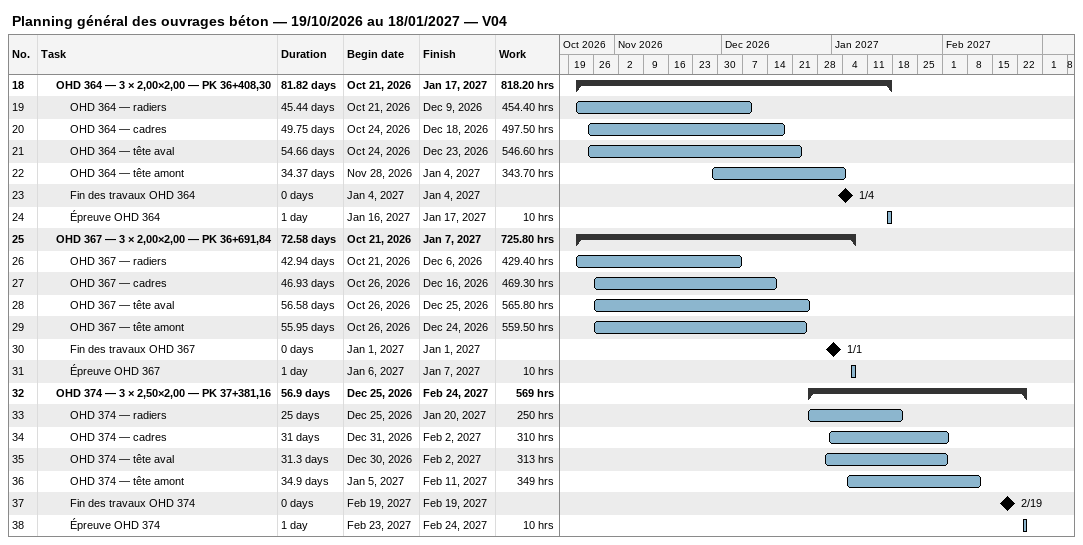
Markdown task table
Planning général des ouvrages béton — 19/10/2026 au 18/01/2027 — V04

| ID | Level | Task | Duration | Start | Finish | Work (h) |
|---|---|---|---|---|---|---|
| 18 | 2 | **OHD 364 — 3 × 2,00×2,00 — PK 36+408,30** | 81.82d | 2026-10-21 | 2027-01-17 | 818.20 |
| 19 | 3 | OHD 364 — radiers | 45.44d | 2026-10-21 | 2026-12-09 | 454.40 |
| 20 | 3 | OHD 364 — cadres | 49.75d | 2026-10-24 | 2026-12-18 | 497.50 |
| 21 | 3 | OHD 364 — tête aval | 54.66d | 2026-10-24 | 2026-12-23 | 546.60 |
| 22 | 3 | OHD 364 — tête amont | 34.37d | 2026-11-28 | 2027-01-04 | 343.70 |
| 23 | 3 | Fin des travaux OHD 364 | 0d | 2027-01-04 | 2027-01-04 |  |
| 24 | 3 | Épreuve OHD 364 | 1d | 2027-01-16 | 2027-01-17 | 10 |
| 25 | 2 | **OHD 367 — 3 × 2,00×2,00 — PK 36+691,84** | 72.58d | 2026-10-21 | 2027-01-07 | 725.80 |
| 26 | 3 | OHD 367 — radiers | 42.94d | 2026-10-21 | 2026-12-06 | 429.40 |
| 27 | 3 | OHD 367 — cadres | 46.93d | 2026-10-26 | 2026-12-16 | 469.30 |
| 28 | 3 | OHD 367 — tête aval | 56.58d | 2026-10-26 | 2026-12-25 | 565.80 |
| 29 | 3 | OHD 367 — tête amont | 55.95d | 2026-10-26 | 2026-12-24 | 559.50 |
| 30 | 3 | Fin des travaux OHD 367 | 0d | 2027-01-01 | 2027-01-01 |  |
| 31 | 3 | Épreuve OHD 367 | 1d | 2027-01-06 | 2027-01-07 | 10 |
| 32 | 2 | **OHD 374 — 3 × 2,50×2,00 — PK 37+381,16** | 56.9d | 2026-12-25 | 2027-02-24 | 569 |
| 33 | 3 | OHD 374 — radiers | 25d | 2026-12-25 | 2027-01-20 | 250 |
| 34 | 3 | OHD 374 — cadres | 31d | 2026-12-31 | 2027-02-02 | 310 |
| 35 | 3 | OHD 374 — tête aval | 31.3d | 2026-12-30 | 2027-02-02 | 313 |
| 36 | 3 | OHD 374 — tête amont | 34.9d | 2027-01-05 | 2027-02-11 | 349 |
| 37 | 3 | Fin des travaux OHD 374 | 0d | 2027-02-19 | 2027-02-19 |  |
| 38 | 3 | Épreuve OHD 374 | 1d | 2027-02-23 | 2027-02-24 | 10 |
